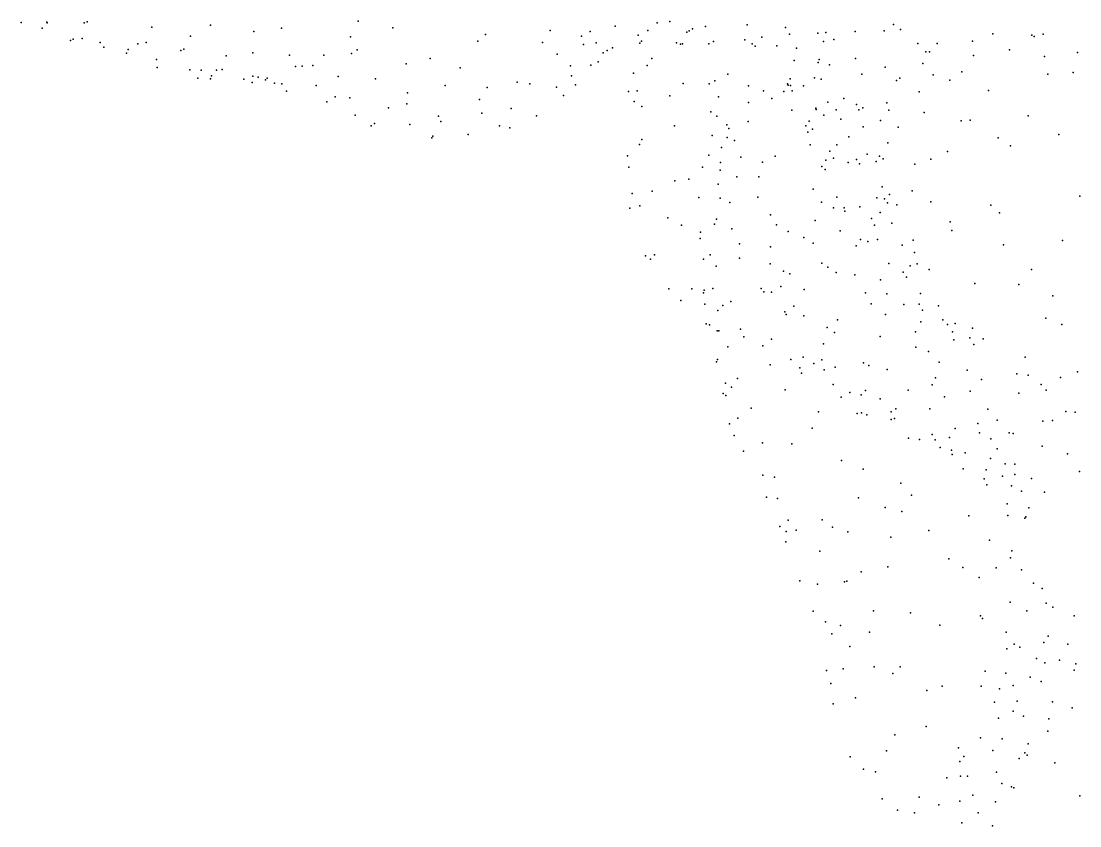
# Model space of a CAD drawing. Header units: metres. Extents: x -25 to 25, y -27.7 to 27.8.
# Drawn here: x -23.216 to -18.774, y 0.024 to 3.401 of the extents above; entities that cross this region are included whole.
import ezdxf

# ---------------------------------------------------------------- set-up
doc = ezdxf.new("R2010")
doc.units = ezdxf.units.M

msp = doc.modelspace()

# ---------------------------------------------------------------- linework, layer by layer
for p in [(-23.2164, 3.3955, -2.8356), (-23.109, 3.3965, -3.2346), (-23.1075, 3.3938, -2.6198), (-22.9517, 3.3938, -2.4115), (-22.9398, 3.3985, -3.393), (-22.4216, 3.3845, -4.3105), (-21.8017, 3.4006, -2.2957), (-20.7238, 3.3802, -0.6704), (-20.5479, 3.3933, -0.5534), (-20.4942, 3.3993, -4.0134), (-20.3454, 3.3779, -2.2282), (-20.1702, 3.3848, -7.1346), (-19.5558, 3.3866, -0.3068), (-23.1284, 3.3714, -3.0806), (-22.668, 3.3748, -3.918), (-22.506, 3.3376, -4.0915), (-22.2396, 3.3577, -1.9679), (-22.124, 3.3714, -4.4603), (-21.8349, 3.3349, -2.508), (-21.6574, 3.3722, -2.8674), (-21.2681, 3.3445, -4.8647), (-20.9965, 3.3609, -4.8293), (-20.8651, 3.3378, -0.9403), (-20.8291, 3.3575, -3.3183), (-20.6279, 3.3424, -1.7458), (-20.5864, 3.3618, -4.7616), (-20.4229, 3.3543, -4.9081), (-20.414, 3.3597, -4.1522), (-20.4, 3.3681, -0.5081), (-20.1081, 3.3334, -7.6202), (-20.0088, 3.3747, -0.4014), (-19.9916, 3.3454, -5.6967), (-19.8735, 3.3496, -6.4214), (-19.8396, 3.3531, -0.378), (-19.7171, 3.3579, -8.4288), (-19.5955, 3.3606, -2.6834), (-19.5262, 3.3663, -3.714), (-19.1394, 3.3475, -3.2499), (-18.976, 3.3424, -8.7228), (-18.9651, 3.3363, -3.3165), (-18.9278, 3.3465, -0.4205), (-23.0091, 3.3196, -2.9843), (-22.9982, 3.3255, -2.7491), (-22.9608, 3.3272, -3.1446), (-22.8844, 3.3115, -2.6072), (-22.8693, 3.291, -2.9197), (-22.7271, 3.3053, -2.3299), (-22.6922, 3.3106, -3.5006), (-21.2996, 3.3171, -3.0046), (-21.0293, 3.3109, -3.1281), (-20.8572, 3.3024, -1.2657), (-20.8037, 3.3092, -4.6074), (-20.7354, 3.2886, -3.7486), (-20.6199, 3.3082, -4.3621), (-20.6127, 3.3163, -4.5586), (-20.4659, 3.3096, -2.1027), (-20.4501, 3.3044, -4.4693), (-20.4419, 3.3059, -4.6608), (-20.331, 3.3054, -4.3122), (-20.3113, 3.3157, -5.0353), (-20.1796, 3.3222, -4.149), (-20.1488, 3.305, -7.2722), (-20.1363, 3.2955, -2.5019), (-20.0458, 3.2973, -4.054), (-19.8501, 3.3158, -5.8975), (-19.8056, 3.323, -8.2989), (-19.4533, 3.3071, -2.9191), (-19.372, 3.3071, -3.0564), (-19.225, 3.3164, -0.3713), (-22.7741, 3.2658, -3.0727), (-22.7676, 3.2813, -2.5075), (-22.5462, 3.2772, -2.183), (-22.534, 3.2824, -3.836), (-22.3557, 3.2547, -4.0854), (-22.2446, 3.2682, -4.2177), (-22.0898, 3.2573, -2.1379), (-21.9466, 3.2583, -2.6571), (-21.8297, 3.2652, -4.5293), (-21.806, 3.2805, -2.9536), (-21.5, 3.2437, -3.0489), (-20.967, 3.2623, -4.6199), (-20.7738, 3.2676, -3.5761), (-20.7576, 3.2774, -1.4404), (-20.5702, 3.2443, -0.7088), (-19.9628, 3.2869, -7.9922), (-19.715, 3.2433, -3.7761), (-19.4204, 3.272, -8.6802), (-19.4049, 3.2725, -0.3615), (-19.2197, 3.256, -3.3773), (-19.069, 3.2798, -3.653), (-18.9216, 3.2524, -3.5575), (-18.7839, 3.2691, -3.6766), (-22.649, 3.2402, -3.227), (-22.6464, 3.2056, -2.5916), (-22.0651, 3.2105, -2.7601), (-22.0369, 3.212, -2.9147), (-21.993, 3.214, -2.374), (-21.6014, 3.2212, -4.6186), (-21.3739, 3.2054, -4.6807), (-20.9115, 3.2135, -4.4429), (-20.8266, 3.2161, -4.1068), (-20.7957, 3.2293, -1.1022), (-20.5901, 3.2146, -1.9173), (-19.9725, 3.2351, -6.7967), (-19.8725, 3.2278, -3.8944), (-19.8675, 3.2393, -2.6743), (-19.8247, 3.2175, -6.5324), (-19.5905, 3.2076, -2.9448), (-19.4329, 3.2235, -3.2325), (-22.5085, 3.1958, -3.1746), (-22.4756, 3.1609, -2.6252), (-22.4616, 3.1948, -3.4761), (-22.4226, 3.1581, -2.3983), (-22.4175, 3.1718, -3.0028), (-22.3963, 3.1955, -3.7674), (-22.3725, 3.1983, -2.231), (-22.2821, 3.1571, -3.3064), (-22.2438, 3.17, -2.9719), (-22.2224, 3.166, -2.7979), (-22.1916, 3.1549, -2.3738), (-22.1836, 3.161, -2.6277), (-21.8866, 3.1681, -4.3279), (-21.7298, 3.1581, -4.4227), (-20.9073, 3.1715, -3.4036), (-20.6469, 3.183, -1.6017), (-20.2514, 3.1783, -4.4006), (-19.9901, 3.1583, -7.7721), (-19.8878, 3.1626, -5.8977), (-19.86, 3.1565, -6.6937), (-19.6894, 3.1782, -8.4355), (-19.529, 3.1609, -0.4378), (-19.3897, 3.1755, -3.5855), (-19.2693, 3.1878, -8.7061), (-18.9077, 3.1782, -8.6898), (-18.802, 3.1845, -0.5169), (-22.2476, 3.143, -3.8365), (-22.1536, 3.1404, -4.0008), (-22.1229, 3.1372, -3.3389), (-21.9791, 3.1305, -3.2781), (-21.4376, 3.1304, -4.5128), (-21.261, 3.1222, -4.4857), (-21.1355, 3.1445, -3.1966), (-21.0826, 3.1376, -4.401), (-20.9696, 3.1238, -4.1269), (-20.8897, 3.1331, -3.7936), (-20.4381, 3.1393, -2.3477), (-20.3296, 3.1381, -0.6975), (-20.3055, 3.1498, -2.4838), (-20.1648, 3.1295, -5.5454), (-20, 3.1376, -5.7705), (-19.998, 3.1319, -4.032), (-19.9881, 3.1303, -2.7049), (-19.9334, 3.1289, -0.5321), (-19.5434, 3.1512, -8.5635), (-19.3189, 3.1529, -0.4528), (-22.1031, 3.1073, -3.5479), (-21.8986, 3.0825, -4.0774), (-21.8373, 3.0789, -3.3739), (-21.5947, 3.0999, -3.2049), (-21.2937, 3.0721, -3.243), (-20.9405, 3.0884, -3.5836), (-20.6677, 3.1054, -1.3507), (-20.6314, 3.1088, -1.041), (-20.4943, 3.0876, -0.8875), (-20.29, 3.0833, -5.1673), (-20.102, 3.1085, -4.1898), (-20.0668, 3.0763, -0.6379), (-20.0162, 3.1049, -7.2092), (-19.9818, 3.1081, -7.0398), (-19.7636, 3.0762, -3.7978), (-19.4484, 3.1037, -3.4286), (-19.1572, 3.1093, -0.5051), (-21.9337, 3.0624, -3.5469), (-21.6755, 3.037, -3.3496), (-21.5986, 3.053, -4.2493), (-21.1601, 3.0347, -3.3462), (-20.6438, 3.0633, -1.8419), (-20.6119, 3.0425, -2.0945), (-20.1645, 3.0599, -2.6511), (-19.9822, 3.0277, -7.4468), (-19.882, 3.0348, -7.9142), (-19.8805, 3.03, -2.8605), (-19.8311, 3.0604, -6.8128), (-19.7969, 3.0288, -8.1508), (-19.711, 3.0505, -6.416), (-19.7019, 3.028, -0.5407), (-19.6849, 3.0367, -3.1762), (-19.5842, 3.0584, -3.6721), (-19.5754, 3.0271, -3.3607), (-21.8146, 3.0057, -3.928), (-21.4657, 3.0022, -4.1588), (-21.4558, 2.9798, -3.3752), (-21.2837, 3.0148, -4.1696), (-21.0538, 3.003, -3.6802), (-20.3224, 3.0195, -4.9986), (-20.297, 3.0021, -4.8032), (-20.1657, 2.9793, -0.7588), (-19.9104, 2.9814, -5.954), (-19.8486, 3.0061, -0.593), (-19.777, 2.9899, -6.1533), (-19.61, 2.984, -8.4188), (-19.4265, 3.0176, -8.5929), (-19.2726, 2.9825, -8.6216), (-19.2347, 2.9856, -0.5821), (-18.9911, 3.0039, -0.6295), (-21.7477, 2.9612, -3.7267), (-21.7336, 2.9711, -3.5703), (-21.5856, 2.9664, -4.0399), (-21.209, 2.9618, -3.9421), (-21.1665, 2.9536, -3.5611), (-20.4746, 2.961, -1.0749), (-20.2552, 2.9661, -5.4242), (-20.2466, 2.9503, -4.5666), (-19.9242, 2.9614, -7.1998), (-19.9148, 2.9343, -3.9729), (-19.8964, 2.9475, -7.6704), (-19.6827, 2.9569, -6.6461), (-19.5369, 2.9562, -3.5318), (-21.4935, 2.9104, -3.6508), (-21.4885, 2.9181, -3.8478), (-21.3402, 2.9246, -3.5339), (-20.6124, 2.9036, -1.4533), (-20.3172, 2.9204, -5.2173), (-20.2534, 2.9125, -0.8906), (-20.2237, 2.8992, -5.5647), (-19.743, 2.9155, -3.814), (-19.5796, 2.8904, -0.6358), (-19.117, 2.9106, -8.5965), (-18.8624, 2.925, -0.6941), (-20.6224, 2.8832, -2.1905), (-20.278, 2.87, -4.7043), (-19.9061, 2.8809, -0.7111), (-19.8237, 2.8547, -3.2256), (-19.7933, 2.8813, -6.9719), (-19.3295, 2.854, -8.5174), (-19.0649, 2.8777, -0.6981), (-20.6721, 2.8359, -1.8429), (-20.3314, 2.8377, -4.8845), (-20.2823, 2.8075, -5.4237), (-20.1969, 2.8304, -2.6994), (-20.1062, 2.8085, -4.3098), (-20.0528, 2.8346, -2.8238), (-19.8399, 2.8166, -7.5838), (-19.8074, 2.8258, -7.7619), (-19.7465, 2.8075, -0.7204), (-19.7117, 2.8201, -8.0418), (-19.6983, 2.8012, -6.855), (-19.6665, 2.842, -6.3569), (-19.6283, 2.8121, -8.1971), (-19.6148, 2.8342, -6.507), (-19.5995, 2.8225, -3.6018), (-19.4667, 2.8002, -8.3889), (-19.3998, 2.8213, -0.68), (-20.6661, 2.7875, -2.0288), (-20.3575, 2.7874, -5.0564), (-20.2828, 2.7759, -1.0528), (-19.8566, 2.7904, -3.97), (-19.842, 2.7785, -7.283), (-20.4741, 2.7308, -1.3316), (-20.4153, 2.7379, -2.5114), (-20.2914, 2.717, -4.7608), (-20.2136, 2.7468, -5.6769), (-20.1214, 2.7479, -5.8198), (-20.6532, 2.6773, -2.1398), (-20.5682, 2.6877, -2.3167), (-19.8933, 2.696, -0.862), (-19.6029, 2.7056, -3.7873), (-19.5732, 2.6733, -8.0426), (-19.4776, 2.6889, -0.767), (-18.774, 2.6661, -0.8619), (-20.6199, 2.6256, -1.6508), (-20.3725, 2.6611, -5.1778), (-20.2827, 2.6572, -5.5223), (-20.243, 2.6399, -4.6281), (-20.1253, 2.6615, -2.7774), (-19.8575, 2.6409, -6.1642), (-19.7932, 2.6613, -7.5228), (-19.6966, 2.6218, -6.993), (-19.6253, 2.6594, -6.8386), (-19.594, 2.6543, -3.637), (-19.5814, 2.6387, -6.4596), (-19.5414, 2.6298, -6.6226), (-19.3997, 2.643, -8.226), (-19.1468, 2.6285, -8.3527), (-20.6625, 2.6158, -1.9781), (-20.0718, 2.5874, -1.0395), (-19.8077, 2.617, -4.0467), (-19.7629, 2.6177, -3.4715), (-19.76, 2.6031, -7.1627), (-19.6118, 2.5971, -7.8771), (-19.1105, 2.5964, -0.8433), (-20.5022, 2.5755, -1.4689), (-20.4453, 2.5445, -2.4283), (-20.3065, 2.5488, -1.2545), (-20.2993, 2.5692, -2.5898), (-20.0475, 2.5458, -5.9959), (-19.8846, 2.5642, -0.9662), (-19.6484, 2.5725, -3.9359), (-19.6363, 2.5439, -0.8852), (-19.5623, 2.5529, -3.8), (-19.3186, 2.5579, -0.8399), (-20.3674, 2.4878, -5.0246), (-20.3657, 2.5145, -5.3399), (-20.2341, 2.5292, -5.7337), (-19.998, 2.5185, -3.1297), (-19.9327, 2.4925, -6.1136), (-19.7794, 2.5201, -6.2423), (-19.3116, 2.5215, -8.137), (-20.2018, 2.4658, -4.5769), (-20.0718, 2.4529, -2.8403), (-19.8931, 2.4684, -3.3341), (-19.7126, 2.4571, -7.4), (-19.6944, 2.4845, -3.549), (-19.6638, 2.4761, -7.6059), (-19.6227, 2.4849, -6.3854), (-19.5193, 2.4606, -6.4993), (-19.4734, 2.4821, -7.9118), (-19.0941, 2.4621, -8.2057), (-18.8468, 2.4802, -8.3583), (-20.5966, 2.4159, -1.8463), (-20.5751, 2.4015, -2.0893), (-20.5592, 2.4195, -1.6865), (-20.3531, 2.4013, -1.4195), (-20.3255, 2.4202, -2.4902), (-20.2023, 2.4062, -1.2829), (-19.4683, 2.4301, -3.9227), (-20.3006, 2.3717, -4.8269), (-20.0739, 2.3828, -4.3994), (-19.8568, 2.3854, -6.1953), (-19.8319, 2.3679, -4.1744), (-19.5752, 2.3832, -3.6252), (-19.4855, 2.3733, -0.9305), (-19.4571, 2.3824, -3.7384), (-19.4063, 2.3587, -6.6722), (-18.9771, 2.3581, -0.919), (-20.017, 2.3516, -3.0259), (-19.9912, 2.3398, -1.2072), (-19.7963, 2.3461, -3.4407), (-19.7175, 2.3365, -6.2957), (-19.6108, 2.3155, -7.396), (-19.5149, 2.3465, -6.9376), (-19.5018, 2.3263, -7.6757), (-20.4981, 2.2779, -1.9965), (-20.4018, 2.277, -2.2459), (-20.3499, 2.271, -5.0042), (-20.3141, 2.2782, -5.544), (-20.1112, 2.2793, -1.3338), (-20.029, 2.2874, -2.8855), (-19.9313, 2.2749, -3.2389), (-19.2152, 2.3003, -0.9144), (-19.0298, 2.2956, -8.085), (-20.4489, 2.2279, -1.836), (-20.3532, 2.261, -5.3913), (-20.2382, 2.2238, -4.6629), (-20.0995, 2.2653, -5.9695), (-20.0682, 2.2628, -2.6713), (-19.6735, 2.2602, -1.0864), (-19.5832, 2.2561, -4.082), (-19.4428, 2.2581, -6.5265), (-18.8875, 2.2481, -8.1632), (-20.3472, 2.2133, -1.6345), (-20.2934, 2.1857, -4.8407), (-20.2719, 2.2068, -2.3289), (-20.0113, 2.1814, -4.3315), (-19.9739, 2.2051, -3.0658), (-19.6502, 2.2141, -3.5412), (-19.5125, 2.2108, -7.1911), (-19.4486, 2.2134, -3.6399), (-19.4341, 2.1884, -7.0427), (-19.3673, 2.2062, -6.8799), (-20.0059, 2.1691, -1.3813), (-19.9319, 2.1646, -6.1268), (-19.7905, 2.1477, -1.2591), (-19.5899, 2.1693, -6.3801), (-19.4416, 2.1394, -7.3425), (-19.3495, 2.1469, -7.5903), (-19.2967, 2.1324, -1.0221), (-18.9163, 2.1545, -1.0391), (-20.3415, 2.1299, -5.2223), (-20.3274, 2.1265, -1.8263), (-20.2965, 2.1012, -5.4806), (-20.2895, 2.1015, -2.1141), (-20.1973, 2.1086, -5.8135), (-19.8345, 2.1152, -3.2621), (-19.803, 2.0937, -6.2243), (-19.4642, 2.0971, -1.1035), (-19.3292, 2.1274, -6.7096), (-19.3085, 2.0969, -7.024), (-19.225, 2.1128, -7.6794), (-18.8496, 2.1272, -8.061), (-20.1846, 2.0758, -4.5199), (-20.0683, 2.0664, -1.5968), (-19.8502, 2.0459, -1.4535), (-19.6123, 2.0777, -4.0912), (-19.3025, 2.0633, -7.3046), (-19.2353, 2.0714, -3.7084), (-19.2192, 2.0439, -7.5016), (-19.1799, 2.0673, -3.8845), (-20.2514, 2.0344, -5.6336), (-20.1039, 2.0387, -2.1724), (-19.4618, 2.0326, -3.534), (-19.4095, 2.0137, -4.0456), (-20.2991, 1.9705, -4.9715), (-20.2948, 1.9812, -5.3376), (-20.0736, 1.9579, -5.9343), (-19.9867, 1.9804, -1.7397), (-19.9354, 1.99, -2.5009), (-19.8898, 1.9638, -4.1963), (-19.856, 1.9786, -2.9296), (-19.6824, 1.9661, -3.2931), (-19.6597, 1.9561, -6.3357), (-19.3643, 1.969, -6.5781), (-19.0032, 1.9906, -7.6327), (-19.9491, 1.9461, -2.2858), (-19.942, 1.9235, -2.0853), (-19.8474, 1.9378, -2.734), (-19.8002, 1.9487, -1.5845), (-19.5821, 1.9388, -1.3756), (-19.2464, 1.9354, -6.6975), (-19.0378, 1.9201, -7.0734), (-18.9903, 1.9153, -7.4297), (-18.7832, 1.9291, -7.8863), (-20.261, 1.8809, -4.7777), (-20.2111, 1.9008, -4.585), (-19.8094, 1.8753, -2.5283), (-19.394, 1.8739, -1.3512), (-19.3794, 1.9036, -3.4722), (-19.1861, 1.8962, -3.9895), (-18.9367, 1.8753, -1.338), (-18.8548, 1.9047, -7.7368), (-20.2703, 1.8377, -5.0753), (-20.259, 1.8297, -5.2784), (-20.2358, 1.8646, -5.5226), (-20.0107, 1.8539, -4.2927), (-19.7751, 1.8228, -2.2979), (-19.7386, 1.8417, -1.8584), (-19.692, 1.8323, -2.9097), (-19.6727, 1.8499, -1.6906), (-19.495, 1.8518, -1.4775), (-19.3418, 1.8235, -4.0731), (-19.2345, 1.8474, -1.3408), (-19.0298, 1.8391, -6.917), (-18.9159, 1.8522, -7.3098), (-19.6122, 1.8157, -3.0947), (-20.2095, 1.7351, -5.431), (-20.1527, 1.7763, -4.4672), (-19.8711, 1.7611, -6.1231), (-19.7078, 1.7539, -4.1295), (-19.6899, 1.7573, -6.315), (-19.6671, 1.7489, -2.4312), (-19.5653, 1.7616, -6.4272), (-19.5513, 1.7331, -4.1055), (-19.5454, 1.7736, -1.846), (-19.4041, 1.7735, -6.5728), (-19.1594, 1.772, -1.5384), (-18.8321, 1.7621, -7.0615), (-18.7939, 1.7599, -7.2554), (-20.2441, 1.7102, -4.9211), (-19.8977, 1.6926, -4.2352), (-19.5651, 1.7283, -2.8677), (-19.2976, 1.6908, -1.8054), (-19.2019, 1.7116, -1.6822), (-19.121, 1.7259, -3.6212), (-18.9296, 1.7212, -6.8795), (-18.8889, 1.7245, -1.6826), (-20.2243, 1.6622, -5.0798), (-19.4931, 1.6507, -2.5518), (-19.4462, 1.6442, -2.1481), (-19.394, 1.6652, -4.1137), (-19.3214, 1.6533, -1.9571), (-19.195, 1.6726, -4.104), (-19.1481, 1.6471, -1.8825), (-19.0709, 1.6733, -3.7725), (-19.0544, 1.67, -3.9832), (-20.1053, 1.631, -5.6558), (-19.9823, 1.6271, -5.9277), (-19.3807, 1.6435, -2.986), (-19.3603, 1.6113, -2.8198), (-19.313, 1.6006, -2.2408), (-19.1202, 1.6063, -2.0417), (-18.9327, 1.6165, -1.9558), (-20.1856, 1.5953, -4.6843), (-19.7735, 1.5571, -6.2141), (-19.3102, 1.5818, -2.624), (-19.2545, 1.5888, -6.7083), (-19.1489, 1.5651, -2.2383), (-18.8259, 1.5842, -6.8671), (-19.6832, 1.5202, -4.2149), (-19.2638, 1.5224, -4.1862), (-19.1665, 1.5172, -2.7548), (-19.0868, 1.5425, -4.0955), (-19.0462, 1.542, -6.8001), (-18.7748, 1.5106, -2.1205), (-20.1039, 1.4958, -5.4589), (-20.0558, 1.487, -4.5402), (-19.175, 1.4798, -3.2543), (-19.0983, 1.4916, -2.499), (-19.0472, 1.4977, -3.9185), (-18.9764, 1.4812, -2.3163), (-19.5245, 1.4623, -4.2341), (-19.1637, 1.4552, -3.4344), (-19.0606, 1.4511, -2.8477), (-19.0186, 1.4286, -2.6972), (-18.9224, 1.4243, -2.4864), (-20.0888, 1.4024, -5.1149), (-20.0432, 1.3969, -5.6038), (-19.7022, 1.3999, -6.2757), (-19.4803, 1.411, -6.5381), (-19.5907, 1.3592, -6.4142), (-19.5205, 1.3429, -4.3329), (-19.0796, 1.3742, -3.7858), (-18.9877, 1.3579, -4.0303), (-19.9972, 1.3065, -4.8043), (-19.8557, 1.3084, -5.976), (-19.2396, 1.3239, -6.7099), (-19.0762, 1.3257, -4.3062), (-19.0051, 1.3148, -6.7883), (-19.0003, 1.3198, -2.9061), (-20.0334, 1.2798, -5.2073), (-20.0065, 1.2593, -5.0174), (-19.9638, 1.264, -5.7463), (-19.8119, 1.277, -4.52), (-19.7469, 1.2568, -6.1515), (-19.4078, 1.2631, -4.4035), (-20.0071, 1.2148, -5.446), (-19.5668, 1.2349, -4.4539), (-19.1527, 1.2222, -3.4833), (-19.8657, 1.1756, -4.8151), (-19.0591, 1.177, -3.0753), (-19.3235, 1.1438, -6.5952), (-19.0656, 1.1482, -3.7977), (-19.6922, 1.0897, -4.7097), (-19.5801, 1.1105, -6.3066), (-19.2654, 1.1074, -4.5116), (-19.1251, 1.1068, -3.2593), (-19.0186, 1.0978, -4.4234), (-19.9491, 1.0515, -5.358), (-19.8743, 1.0384, -5.085), (-19.7618, 1.0471, -4.861), (-19.7519, 1.05, -6.0245), (-19.1961, 1.0652, -6.6323), (-18.9678, 1.0415, -2.9183), (-18.9325, 1.0197, -6.6972), (-19.0659, 0.9619, -3.1494), (-18.9147, 0.9584, -4.0695), (-18.8866, 0.9409, -4.2413), (-19.8933, 0.9239, -5.4473), (-19.6392, 0.9257, -4.791), (-19.4844, 0.918, -4.6667), (-19.1915, 0.9054, -6.5448), (-19.1821, 0.8933, -4.5354), (-18.9967, 0.9252, -3.8442), (-18.7982, 0.9054, -2.5945), (-19.8415, 0.8793, -5.1698), (-19.7786, 0.8637, -5.0037), (-19.3619, 0.8655, -6.3687), (-19.8142, 0.8291, -5.737), (-19.657, 0.8358, -6.0118), (-19.0826, 0.8357, -3.2891), (-18.9069, 0.8201, -6.6171), (-19.7398, 0.7762, -5.8649), (-19.08, 0.7667, -3.4344), (-19.0492, 0.7866, -3.092), (-19.0261, 0.7736, -2.8906), (-18.9251, 0.7926, -2.6922), (-18.8244, 0.7864, -2.4929), (-18.9557, 0.7255, -3.8556), (-18.8595, 0.7185, -4.0369), (-19.8375, 0.6757, -5.3385), (-19.7672, 0.682, -5.0552), (-19.6365, 0.6904, -5.9471), (-19.5274, 0.6906, -6.0674), (-19.1718, 0.6723, -4.5655), (-18.9215, 0.7077, -4.4789), (-18.798, 0.6763, -2.3412), (-18.7905, 0.704, -4.327), (-19.558, 0.6622, -4.7958), (-19.0841, 0.6647, -3.2309), (-18.9825, 0.6469, -3.699), (-18.9367, 0.6291, -2.4609), (-19.8183, 0.6214, -5.5301), (-19.4166, 0.5919, -6.121), (-19.3519, 0.6096, -4.6592), (-19.1884, 0.6095, -6.311), (-19.1116, 0.5985, -2.8896), (-19.0535, 0.612, -2.6179), (-19.8094, 0.5357, -5.2712), (-19.7157, 0.5601, -5.7611), (-19.1317, 0.5427, -3.1275), (-19.0372, 0.5473, -6.3906), (-18.8884, 0.5445, -2.3198), (-19.0542, 0.5041, -4.5864), (-18.8067, 0.5183, -3.9725), (-19.1156, 0.4749, -6.2738), (-19.0103, 0.4836, -2.3941), (-18.9035, 0.4728, -3.7821), (-19.5505, 0.4059, -4.8788), (-19.4192, 0.44, -6.024), (-18.9087, 0.4208, -4.5925), (-19.1913, 0.3925, -6.16), (-19.0992, 0.3888, -3.366), (-18.9904, 0.3683, -2.2921), (-19.7378, 0.3125, -5.276), (-19.5855, 0.3379, -5.8017), (-19.283, 0.3512, -2.8409), (-19.2612, 0.3145, -3.0651), (-19.1391, 0.339, -2.4377), (-19.0051, 0.3295, -4.6713), (-18.9946, 0.3196, -3.5573), (-19.2775, 0.2934, -2.6172), (-19.0285, 0.3061, -6.2208), (-18.8789, 0.2872, -2.1779), (-19.6819, 0.2619, -5.5767), (-19.6311, 0.2501, -5.0877), (-19.3324, 0.2245, -2.9251), (-19.2744, 0.2325, -5.976), (-19.2453, 0.2321, -4.7976), (-19.1238, 0.2493, -6.102), (-19.1006, 0.2015, -2.3185), (-19.0601, 0.1871, -4.7693), (-19.0511, 0.1832, -3.5086), (-19.6041, 0.1373, -5.4497), (-19.4483, 0.1438, -4.9889), (-19.2226, 0.1521, -3.2703), (-18.774, 0.1491, -3.8035), (-19.5393, 0.0895, -5.2243), (-19.3652, 0.1118, -2.7831), (-19.2775, 0.1274, -2.5226), (-19.1275, 0.1239, -5.9715), (-19.4672, 0.0782, -5.6297), (-19.201, 0.078, -2.3968), (-19.2698, 0.0361, -5.7594), (-19.1405, 0.0235, -3.4525)]:
    msp.add_point(p)

doc.saveas('drawing.dxf')
